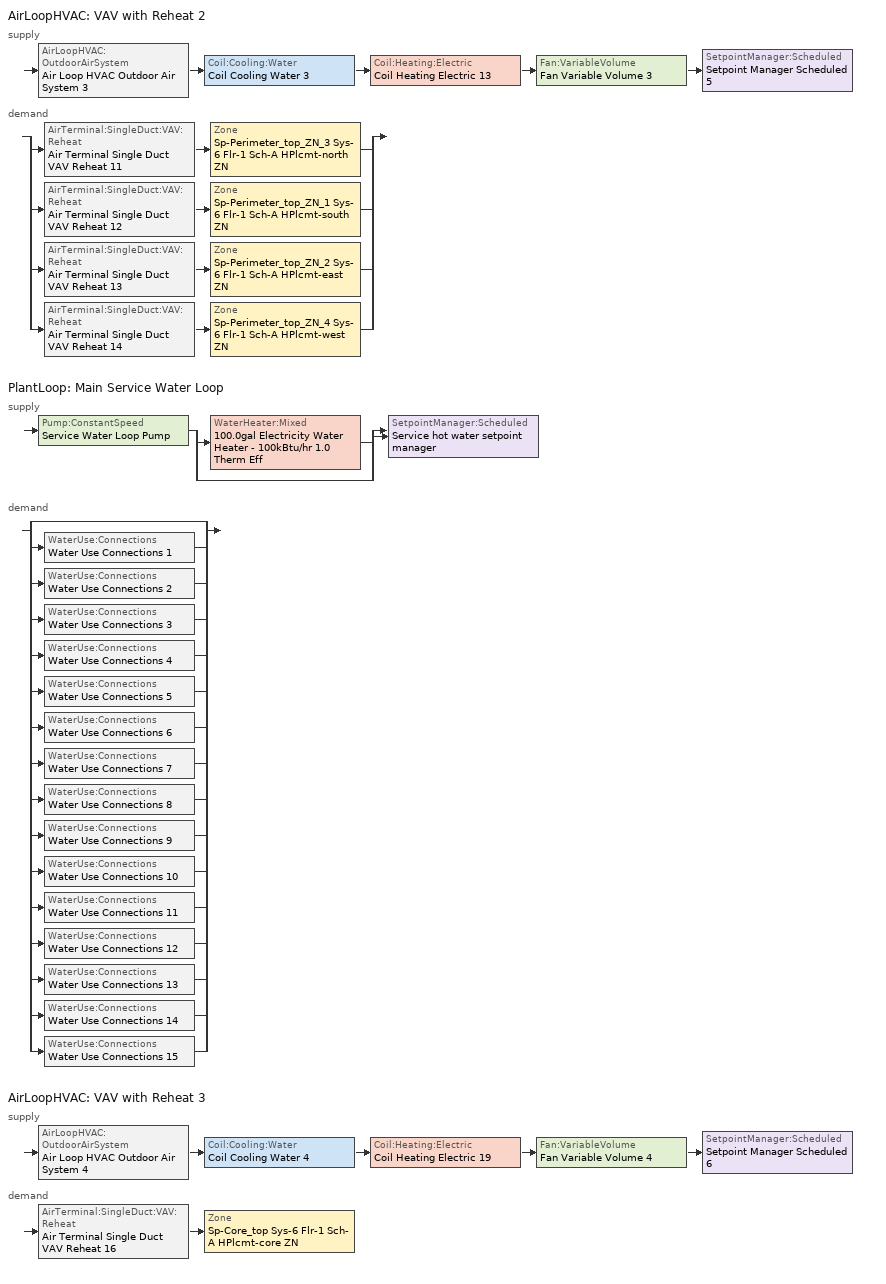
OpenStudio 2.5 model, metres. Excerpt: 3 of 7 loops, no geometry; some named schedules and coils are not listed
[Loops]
AirLoopHVAC 'VAV with Reheat 2'
 supply: AirLoopHVAC:OutdoorAirSystem 'Air Loop HVAC Outdoor Air System 3' > Coil:Cooling:Water 'Coil Cooling Water 3' > Coil:Heating:Electric 'Coil Heating Electric 13' > Fan:VariableVolume 'Fan Variable Volume 3' > SetpointManager:Scheduled 'Setpoint Manager Scheduled 5'
 demand: split
  | AirTerminal:SingleDuct:VAV:Reheat 'Air Terminal Single Duct VAV Reheat 11' > Zone 'Sp-Perimeter_top_ZN_3 Sys-6 Flr-1 Sch-A HPlcmt-north ZN'
  | AirTerminal:SingleDuct:VAV:Reheat 'Air Terminal Single Duct VAV Reheat 12' > Zone 'Sp-Perimeter_top_ZN_1 Sys-6 Flr-1 Sch-A HPlcmt-south ZN'
  | AirTerminal:SingleDuct:VAV:Reheat 'Air Terminal Single Duct VAV Reheat 13' > Zone 'Sp-Perimeter_top_ZN_2 Sys-6 Flr-1 Sch-A HPlcmt-east ZN'
  | AirTerminal:SingleDuct:VAV:Reheat 'Air Terminal Single Duct VAV Reheat 14' > Zone 'Sp-Perimeter_top_ZN_4 Sys-6 Flr-1 Sch-A HPlcmt-west ZN'
PlantLoop 'Main Service Water Loop'
 supply: Pump:ConstantSpeed 'Service Water Loop Pump' > split
  | WaterHeater:Mixed '100.0gal Electricity Water Heater - 100kBtu/hr 1.0 Therm Eff'
  | bypass
  join > SetpointManager:Scheduled 'Service hot water setpoint manager'
 demand: split
  | bypass
  | WaterUse:Connections 'Water Use Connections 1'
  | WaterUse:Connections 'Water Use Connections 2'
  | WaterUse:Connections 'Water Use Connections 3'
  | WaterUse:Connections 'Water Use Connections 4'
  | WaterUse:Connections 'Water Use Connections 5'
  | WaterUse:Connections 'Water Use Connections 6'
  | WaterUse:Connections 'Water Use Connections 7'
  | WaterUse:Connections 'Water Use Connections 8'
  | WaterUse:Connections 'Water Use Connections 9'
  | WaterUse:Connections 'Water Use Connections 10'
  | WaterUse:Connections 'Water Use Connections 11'
  | WaterUse:Connections 'Water Use Connections 12'
  | WaterUse:Connections 'Water Use Connections 13'
  | WaterUse:Connections 'Water Use Connections 14'
  | WaterUse:Connections 'Water Use Connections 15'
AirLoopHVAC 'VAV with Reheat 3'
 supply: AirLoopHVAC:OutdoorAirSystem 'Air Loop HVAC Outdoor Air System 4' > Coil:Cooling:Water 'Coil Cooling Water 4' > Coil:Heating:Electric 'Coil Heating Electric 19' > Fan:VariableVolume 'Fan Variable Volume 4' > SetpointManager:Scheduled 'Setpoint Manager Scheduled 6'
 demand: AirTerminal:SingleDuct:VAV:Reheat 'Air Terminal Single Duct VAV Reheat 16' > Zone 'Sp-Core_top Sys-6 Flr-1 Sch-A HPlcmt-core ZN'
[Sizing:Zone] Zone Cooling Design Supply Air Temperature Input Method=SupplyAirTemperature; Zone Cooling Design Supply Air Temperature {C}=13; Zone Cooling Design Supply Air Temperature Difference {deltaC}=11.11; Zone Heating Design Supply Air Temperature Input Method=SupplyAirTemperature; Zone Heating Design Supply Air Temperature {C}=43; Zone Heating Design Supply Air Temperature Difference {deltaC}=11.11; Zone Cooling Design Supply Air Humidity Ratio {kg-H2O/kg-air}=0.0085; Zone Heating Design Supply Air Humidity Ratio {kg-H2O/kg-air}=0.008; Zone Heating Sizing Factor=1.3; Zone Cooling Sizing Factor=1.1; Cooling Design Air Flow Method=DesignDay; Heating Design Air Flow Method=DesignDay; Account for Dedicated Outdoor Air System=No; Dedicated Outdoor Air System Control Strategy=NeutralSupplyAir; Dedicated Outdoor Air Low Setpoint Temperature for Design {C}=autosize; Dedicated Outdoor Air High Setpoint Temperature for Design {C}=autosize
Sp-Perimeter_top_ZN_3 Sys-6 Flr-1 Sch-A HPlcmt-north ZN; Sp-Perimeter_top_ZN_2 Sys-6 Flr-1 Sch-A HPlcmt-east ZN; Sp-Perimeter_top_ZN_4 Sys-6 Flr-1 Sch-A HPlcmt-west ZN; Sp-Perimeter_top_ZN_1 Sys-6 Flr-1 Sch-A HPlcmt-south ZN; Sp-Core_top Sys-6 Flr-1 Sch-A HPlcmt-core ZN
[Zone equipment]
Sp-Perimeter_top_ZN_3 Sys-6 Flr-1 Sch-A HPlcmt-north ZN: Air Terminal Single Duct VAV Reheat 11, Zone HVAC Baseboard Convective Electric 11
Sp-Perimeter_top_ZN_2 Sys-6 Flr-1 Sch-A HPlcmt-east ZN: Air Terminal Single Duct VAV Reheat 13, Zone HVAC Baseboard Convective Electric 13
Sp-Perimeter_top_ZN_4 Sys-6 Flr-1 Sch-A HPlcmt-west ZN: Air Terminal Single Duct VAV Reheat 14, Zone HVAC Baseboard Convective Electric 14
Sp-Perimeter_top_ZN_1 Sys-6 Flr-1 Sch-A HPlcmt-south ZN: Air Terminal Single Duct VAV Reheat 12, Zone HVAC Baseboard Convective Electric 12
Sp-Core_top Sys-6 Flr-1 Sch-A HPlcmt-core ZN: Zone HVAC Baseboard Convective Electric 15, Air Terminal Single Duct VAV Reheat 16
[PlantLoop]
Main Service Water Loop: Glycol Concentration=0; Maximum Loop Temperature {C}=60; Minimum Loop Temperature {C}=10; Plant Loop Volume {m3}=Autocalculate; Load Distribution Scheme=Optimal
[Sizing:Plant]
Main Service Water Loop: Loop Type=Heating; Design Loop Exit Temperature {C}=60; Loop Design Temperature Difference {deltaC}=5; Sizing Option=NonCoincident; Zone Timesteps in Averaging Window=1; Coincident Sizing Factor Mode=None
[Pump:ConstantSpeed]
Service Water Loop Pump: Rated Flow Rate {m3/s}=autosize; Rated Pump Head {Pa}=29891; Rated Power Consumption {W}=autosize; Motor Efficiency=0.7; Fraction of Motor Inefficiencies to Fluid Stream=0; Pump Control Type=Intermittent; Design Power Sizing Method=PowerPerFlowPerPressure; Design Electric Power per Unit Flow Rate {W/(m3/s)}=348701.1; Design Shaft Power per Unit Flow Rate per Unit Head {W-s/m3-Pa}=1.28205
[SetpointManager:Scheduled] Control Variable=Temperature
Name | Schedule
Setpoint Manager Scheduled 5; Setpoint Manager Scheduled 6 | Supply Air Temp 2
Service hot water setpoint manager | Service Water Loop Temp - 140F
[AirLoopHVAC] Design Supply Air Flow Rate {m3/s}=AutoSize
Name | Availability Schedule
VAV with Reheat 2 | VAV with Reheat 2 Occ Sch
VAV with Reheat 3 | VAV with Reheat 2 Occ Sch 1
[Sizing:System] Type of Load to Size On=Sensible; Design Outdoor Air Flow Rate {m3/s}=Autosize; Minimum System Air Flow Ratio=0.3; Preheat Design Temperature {C}=7; Preheat Design Humidity Ratio {kg-H2O/kg-Air}=0.008; Precool Design Temperature {C}=13; Precool Design Humidity Ratio {kg-H2O/kg-Air}=0.008; Central Cooling Design Supply Air Temperature {C}=13; Central Heating Design Supply Air Temperature {C}=13.1; Sizing Option=NonCoincident; 100% Outdoor Air in Cooling=No; 100% Outdoor Air in Heating=No; Central Cooling Design Supply Air Humidity Ratio {kg-H2O/kg-Air}=0.0085; Central Heating Design Supply Air Humidity Ratio {kg-H2O/kg-Air}=0.008; Cooling Design Air Flow Method=DesignDay; Cooling Design Air Flow Rate {m3/s}=0; Heating Design Air Flow Method=DesignDay; Heating Design Air Flow Rate {m3/s}=0; System Outdoor Air Method=ZoneSum; Zone Maximum Outdoor Air Fraction=1; Cooling Supply Air Flow Rate Per Floor Area {m3/s-m2}=0.00996765; Cooling Fraction of Autosized Cooling Supply Air Flow Rate=1; Cooling Supply Air Flow Rate Per Unit Cooling Capacity {m3/s-W}=3.94755e-05; Heating Supply Air Flow Rate Per Floor Area {m3/s-m2}=0.00996765; Heating Fraction of Autosized Heating Supply Air Flow Rate=1; Heating Fraction of Autosized Cooling Supply Air Flow Rate=1; Heating Supply Air Flow Rate Per Unit Heating Capacity {m3/s-W}=3.15882e-05; Cooling Design Capacity Method=CoolingDesignCapacity; Cooling Design Capacity {W}=autosize; Cooling Design Capacity Per Floor Area {W/m2}=234.7; Fraction of Autosized Cooling Design Capacity=1; Heating Design Capacity Method=HeatingDesignCapacity; Heating Design Capacity {W}=autosize; Heating Design Capacity Per Floor Area {W/m2}=157; Fraction of Autosized Heating Design Capacity=1; Central Cooling Capacity Control Method=OnOff
VAV with Reheat 2; VAV with Reheat 2; VAV with Reheat 3
[Fan:VariableVolume] Availability Schedule=Always On Discrete; Fan Efficiency=0.549965; Pressure Rise {Pa}=1458.33; Maximum Flow Rate {m3/s}=Autosize; Fan Power Minimum Flow Rate Input Method=Fraction; Fan Power Minimum Flow Fraction=0.5; Fan Power Minimum Air Flow Rate {m3/s}=0; Motor Efficiency=0.8461; Motor In Airstream Fraction=1; Fan Power Coefficient 1=-4.1457; Fan Power Coefficient 2=16.803; Fan Power Coefficient 3=-19.471; Fan Power Coefficient 4=7.8488; Fan Power Coefficient 5=0
Fan Variable Volume 3; Fan Variable Volume 4
[Coil:Heating:Electric] Availability Schedule=Always On Discrete
Coil Heating Electric 13; Coil Heating Electric 14; Coil Heating Electric 15; Coil Heating Electric 16; Coil Heating Electric 17; Coil Heating Electric 19; Coil Heating Electric 20
[Controller:OutdoorAir] Minimum Outdoor Air Flow Rate {m3/s}=0; Maximum Outdoor Air Flow Rate {m3/s}=Autosize; Economizer Control Type=DifferentialEnthalpy; Economizer Control Action Type=ModulateFlow; Lockout Type=NoLockout; Minimum Limit Type=FixedMinimum; Minimum Outdoor Air Schedule=VAV with Reheat 2 Occ Sch; High Humidity Control=No; Heat Recovery Bypass Control Type=BypassWhenWithinEconomizerLimits
Name | Controller Mechanical Ventilation
Controller Outdoor Air 3 | Controller Mechanical Ventilation 3
Controller Outdoor Air 4 | Controller Mechanical Ventilation 4
[Controller:MechanicalVentilation] Availability Schedule=Always On Discrete; System Outdoor Air Method=ZoneSum
Controller Mechanical Ventilation 3; Controller Mechanical Ventilation 4
[AirLoopHVAC:OutdoorAirSystem]
Name | Controller
Air Loop HVAC Outdoor Air System 3 | Controller Outdoor Air 3
Air Loop HVAC Outdoor Air System 4 | Controller Outdoor Air 4
[AirTerminal:SingleDuct:VAV:Reheat] Availability Schedule=Always On Discrete; Maximum Air Flow Rate {m3/s}=AutoSize; Zone Minimum Air Flow Input Method=Constant; Constant Minimum Air Flow Fraction=0.3; Maximum Hot Water or Steam Flow Rate {m3/s}=AutoSize; Minimum Hot Water or Steam Flow Rate {m3/s}=0; Convergence Tolerance=0.001; Damper Heating Action=Normal; Maximum Flow per Zone Floor Area During Reheat {m3/s-m2}=AutoSize; Maximum Flow Fraction During Reheat=AutoSize; Maximum Reheat Air Temperature {C}=43; Control For Outdoor Air=No
Name | Fixed Minimum Air Flow Rate {m3/s} | Reheat Coil
Air Terminal Single Duct VAV Reheat 11 | 0.414676 | Coil Heating Electric 14
Air Terminal Single Duct VAV Reheat 12 | 0.414676 | Coil Heating Electric 15
Air Terminal Single Duct VAV Reheat 13 | 0.262524 | Coil Heating Electric 16
Air Terminal Single Duct VAV Reheat 14 | 0.262507 | Coil Heating Electric 17
Air Terminal Single Duct VAV Reheat 16 | 0.414676 | Coil Heating Electric 20
[ZoneHVAC:Baseboard:Convective:Electric] Availability Schedule=Always On Discrete; Nominal Capacity {W}=autosize; Efficiency=1
Zone HVAC Baseboard Convective Electric 11; Zone HVAC Baseboard Convective Electric 12; Zone HVAC Baseboard Convective Electric 13; Zone HVAC Baseboard Convective Electric 14; Zone HVAC Baseboard Convective Electric 15
[WaterHeater:Mixed]
100.0gal Electricity Water Heater - 100kBtu/hr 1.0 Therm Eff: Tank Volume {m3}=0.378541; Setpoint Temperature Schedule=Service Water Loop Temp - 140F; Deadband Temperature Difference {deltaC}=2; Maximum Temperature Limit {C}=82.2222; Heater Control Type=Cycle; Heater Maximum Capacity {W}=29307.1; Heater Fuel Type=Electricity; Heater Thermal Efficiency=1; Off Cycle Parasitic Fuel Consumption Rate {W}=1276.95; Off Cycle Parasitic Fuel Type=Electricity; Off Cycle Parasitic Heat Fraction to Tank=0.8; On Cycle Parasitic Fuel Consumption Rate {W}=1276.95; On Cycle Parasitic Fuel Type=Electricity; On Cycle Parasitic Heat Fraction to Tank=0; Ambient Temperature Indicator=Schedule; Ambient Temperature Schedule=Water Heater Ambient Temp Schedule - 70F; Off Cycle Loss Coefficient to Ambient Temperature {W/K}=2.78836; On Cycle Loss Coefficient to Ambient Temperature {W/K}=2.78836; Use Side Effectiveness=1; Source Side Effectiveness=1; Use Side Design Flow Rate {m3/s}=autosize; Source Side Design Flow Rate {m3/s}=autosize; Indirect Water Heating Recovery Time {hr}=1.5; Source Side Flow Control Mode=IndirectHeatPrimarySetpoint
[WaterUse:Connections]
Name | Water Use Equipment Name 1
Water Use Connections 1 | Core_bottom Service Water Use 0.38gal/min
Water Use Connections 2 | Core_mid Service Water Use 0.38gal/min
Water Use Connections 3 | Core_top Service Water Use 0.38gal/min
Water Use Connections 4 | Perimeter_bot_zn_1 Service Water Use 0.08gal/min
Water Use Connections 5 | Perimeter_bot_zn_2 Service Water Use 0.05gal/min
Water Use Connections 6 | Perimeter_bot_zn_3 Service Water Use 0.08gal/min
Water Use Connections 7 | Perimeter_bot_zn_4 Service Water Use 0.05gal/min
Water Use Connections 8 | Perimeter_mid_zn_1 Service Water Use 0.08gal/min
Water Use Connections 9 | Perimeter_mid_zn_2 Service Water Use 0.05gal/min
Water Use Connections 10 | Perimeter_mid_zn_3 Service Water Use 0.08gal/min
Water Use Connections 11 | Perimeter_mid_zn_4 Service Water Use 0.05gal/min
Water Use Connections 12 | Perimeter_top_zn_1 Service Water Use 0.08gal/min
Water Use Connections 13 | Perimeter_top_zn_2 Service Water Use 0.05gal/min
Water Use Connections 14 | Perimeter_top_zn_3 Service Water Use 0.08gal/min
Water Use Connections 15 | Perimeter_top_zn_4 Service Water Use 0.05gal/min
[WaterUse:Equipment:Definition]
Name | Peak Flow Rate {m3/s} | Target Temperature Schedule | Sensible Fraction Schedule | Latent Fraction Schedule
Core_bottom Service Water Use Def 0.38gal/min | 2.38083e-05 | Schedule Ruleset 5 | Schedule Ruleset 3 | Schedule Ruleset 4
Core_mid Service Water Use Def 0.38gal/min | 2.38083e-05 | Schedule Ruleset 8 | Schedule Ruleset 6 | Schedule Ruleset 7
Core_top Service Water Use Def 0.38gal/min | 2.38083e-05 | Schedule Ruleset 11 | Schedule Ruleset 9 | Schedule Ruleset 10
Perimeter_bot_zn_1 Service Water Use Def 0.08gal/min | 5.01899e-06 | Schedule Ruleset 14 | Schedule Ruleset 12 | Schedule Ruleset 13
Perimeter_bot_zn_2 Service Water Use Def 0.05gal/min | 3.17744e-06 | Schedule Ruleset 17 | Schedule Ruleset 15 | Schedule Ruleset 16
Perimeter_bot_zn_3 Service Water Use Def 0.08gal/min | 5.01899e-06 | Schedule Ruleset 20 | Schedule Ruleset 18 | Schedule Ruleset 19
Perimeter_bot_zn_4 Service Water Use Def 0.05gal/min | 3.17723e-06 | Schedule Ruleset 23 | Schedule Ruleset 21 | Schedule Ruleset 22
Perimeter_mid_zn_1 Service Water Use Def 0.08gal/min | 5.01899e-06 | Schedule Ruleset 26 | Schedule Ruleset 24 | Schedule Ruleset 25
Perimeter_mid_zn_2 Service Water Use Def 0.05gal/min | 3.17744e-06 | Schedule Ruleset 29 | Schedule Ruleset 27 | Schedule Ruleset 28
Perimeter_mid_zn_3 Service Water Use Def 0.08gal/min | 5.01899e-06 | Schedule Ruleset 32 | Schedule Ruleset 30 | Schedule Ruleset 31
Perimeter_mid_zn_4 Service Water Use Def 0.05gal/min | 3.17723e-06 | Schedule Ruleset 35 | Schedule Ruleset 33 | Schedule Ruleset 34
Perimeter_top_zn_1 Service Water Use Def 0.08gal/min | 5.01899e-06 | Schedule Ruleset 38 | Schedule Ruleset 36 | Schedule Ruleset 37
Perimeter_top_zn_2 Service Water Use Def 0.05gal/min | 3.17744e-06 | Schedule Ruleset 41 | Schedule Ruleset 39 | Schedule Ruleset 40
Perimeter_top_zn_3 Service Water Use Def 0.08gal/min | 5.01899e-06 | Schedule Ruleset 44 | Schedule Ruleset 42 | Schedule Ruleset 43
Perimeter_top_zn_4 Service Water Use Def 0.05gal/min | 3.17723e-06 | Schedule Ruleset 47 | Schedule Ruleset 45 | Schedule Ruleset 46
[WaterUse:Equipment] Flow Rate Fraction Schedule=NECB-A-Service Water Heating
Name | Water Use Equipment Definition | Space
Core_bottom Service Water Use 0.38gal/min | Core_bottom Service Water Use Def 0.38gal/min | Core_bottom
Core_mid Service Water Use 0.38gal/min | Core_mid Service Water Use Def 0.38gal/min | Core_mid
Core_top Service Water Use 0.38gal/min | Core_top Service Water Use Def 0.38gal/min | Core_top
Perimeter_bot_zn_1 Service Water Use 0.08gal/min | Perimeter_bot_zn_1 Service Water Use Def 0.08gal/min | Perimeter_bot_ZN_1
Perimeter_bot_zn_2 Service Water Use 0.05gal/min | Perimeter_bot_zn_2 Service Water Use Def 0.05gal/min | Perimeter_bot_ZN_2
Perimeter_bot_zn_3 Service Water Use 0.08gal/min | Perimeter_bot_zn_3 Service Water Use Def 0.08gal/min | Perimeter_bot_ZN_3
Perimeter_bot_zn_4 Service Water Use 0.05gal/min | Perimeter_bot_zn_4 Service Water Use Def 0.05gal/min | Perimeter_bot_ZN_4
Perimeter_mid_zn_1 Service Water Use 0.08gal/min | Perimeter_mid_zn_1 Service Water Use Def 0.08gal/min | Perimeter_mid_ZN_1
Perimeter_mid_zn_2 Service Water Use 0.05gal/min | Perimeter_mid_zn_2 Service Water Use Def 0.05gal/min | Perimeter_mid_ZN_2
Perimeter_mid_zn_3 Service Water Use 0.08gal/min | Perimeter_mid_zn_3 Service Water Use Def 0.08gal/min | Perimeter_mid_ZN_3
Perimeter_mid_zn_4 Service Water Use 0.05gal/min | Perimeter_mid_zn_4 Service Water Use Def 0.05gal/min | Perimeter_mid_ZN_4
Perimeter_top_zn_1 Service Water Use 0.08gal/min | Perimeter_top_zn_1 Service Water Use Def 0.08gal/min | Perimeter_top_ZN_1
Perimeter_top_zn_2 Service Water Use 0.05gal/min | Perimeter_top_zn_2 Service Water Use Def 0.05gal/min | Perimeter_top_ZN_2
Perimeter_top_zn_3 Service Water Use 0.08gal/min | Perimeter_top_zn_3 Service Water Use Def 0.08gal/min | Perimeter_top_ZN_3
Perimeter_top_zn_4 Service Water Use 0.05gal/min | Perimeter_top_zn_4 Service Water Use Def 0.05gal/min | Perimeter_top_ZN_4
[Schedule:Ruleset]
Supply Air Temp 2: Default Day Schedule=Supply Air Temp Default 2
Service Water Loop Temp - 140F: Default Day Schedule=Service Water Loop Temp - 140F Default
Water Heater Ambient Temp Schedule - 70F: Default Day Schedule=Water Heater Ambient Temp Schedule - 70F Default
Schedule Ruleset 3: Default Day Schedule=Schedule Day 7
Schedule Ruleset 4: Default Day Schedule=Schedule Day 8
Schedule Ruleset 5: Default Day Schedule=Schedule Day 9
NECB-A-Service Water Heating: Default Day Schedule=NECB-A-Service Water Heating Default
Schedule Ruleset 6: Default Day Schedule=Schedule Day 10
Schedule Ruleset 7: Default Day Schedule=Schedule Day 11
Schedule Ruleset 8: Default Day Schedule=Schedule Day 12
Schedule Ruleset 9: Default Day Schedule=Schedule Day 13
Schedule Ruleset 10: Default Day Schedule=Schedule Day 14
Schedule Ruleset 11: Default Day Schedule=Schedule Day 15
Schedule Ruleset 12: Default Day Schedule=Schedule Day 16
Schedule Ruleset 13: Default Day Schedule=Schedule Day 17
Schedule Ruleset 14: Default Day Schedule=Schedule Day 18
Schedule Ruleset 15: Default Day Schedule=Schedule Day 19
Schedule Ruleset 16: Default Day Schedule=Schedule Day 20
Schedule Ruleset 17: Default Day Schedule=Schedule Day 21
Schedule Ruleset 18: Default Day Schedule=Schedule Day 22
Schedule Ruleset 19: Default Day Schedule=Schedule Day 23
Schedule Ruleset 20: Default Day Schedule=Schedule Day 24
Schedule Ruleset 21: Default Day Schedule=Schedule Day 25
Schedule Ruleset 22: Default Day Schedule=Schedule Day 26
Schedule Ruleset 23: Default Day Schedule=Schedule Day 27
Schedule Ruleset 24: Default Day Schedule=Schedule Day 28
Schedule Ruleset 25: Default Day Schedule=Schedule Day 29
Schedule Ruleset 26: Default Day Schedule=Schedule Day 30
Schedule Ruleset 27: Default Day Schedule=Schedule Day 31
Schedule Ruleset 28: Default Day Schedule=Schedule Day 32
Schedule Ruleset 29: Default Day Schedule=Schedule Day 33
Schedule Ruleset 30: Default Day Schedule=Schedule Day 34
Schedule Ruleset 31: Default Day Schedule=Schedule Day 35
Schedule Ruleset 32: Default Day Schedule=Schedule Day 36
Schedule Ruleset 33: Default Day Schedule=Schedule Day 37
Schedule Ruleset 34: Default Day Schedule=Schedule Day 38
Schedule Ruleset 35: Default Day Schedule=Schedule Day 39
Schedule Ruleset 36: Default Day Schedule=Schedule Day 40
Schedule Ruleset 37: Default Day Schedule=Schedule Day 41
Schedule Ruleset 38: Default Day Schedule=Schedule Day 42
Schedule Ruleset 39: Default Day Schedule=Schedule Day 43
Schedule Ruleset 40: Default Day Schedule=Schedule Day 44
Schedule Ruleset 41: Default Day Schedule=Schedule Day 45
Schedule Ruleset 42: Default Day Schedule=Schedule Day 46
Schedule Ruleset 43: Default Day Schedule=Schedule Day 47
Schedule Ruleset 44: Default Day Schedule=Schedule Day 48
Schedule Ruleset 45: Default Day Schedule=Schedule Day 49
Schedule Ruleset 46: Default Day Schedule=Schedule Day 50
Schedule Ruleset 47: Default Day Schedule=Schedule Day 51
VAV with Reheat 2 Occ Sch: Default Day Schedule=VAV with Reheat 2 Occ Sch Default; Summer Design Day Schedule=VAV with Reheat 2 Occ Sch Summer Design Day; Winter Design Day Schedule=VAV with Reheat 2 Occ Sch Winter Design Day
VAV with Reheat 2 Occ Sch 1: Default Day Schedule=VAV with Reheat 2 Occ Sch Default 1; Summer Design Day Schedule=VAV with Reheat 2 Occ Sch Summer Design Day 1; Winter Design Day Schedule=VAV with Reheat 2 Occ Sch Winter Design Day 1
[Schedule:Day]
Supply Air Temp Default 2: 24, 0, 13
Service Water Loop Temp - 140F Default; Schedule Day 9: 24, 0, 60
Water Heater Ambient Temp Schedule - 70F Default: 24, 0, 21.1111
NECB-A-Service Water Heating Default: 7, 0, 0.05, 8, 0, 0.1, 10, 0, 0.5, 16, 0, 0.9, 17, 0, 0.7, 18, 0, 0.5, 19, 0, 0.3, 22, 0, 0.2, 24, 0, 0.05
VAV with Reheat 2 Occ Sch Default; VAV with Reheat 2 Occ Sch Winter Design Day; VAV with Reheat 2 Occ Sch Summer Design Day; VAV with Reheat 2 Occ Sch Default 1; VAV with Reheat 2 Occ Sch Summer Design Day 1; VAV with Reheat 2 Occ Sch Winter Design Day 1: 24, 0, 1
VAV with Reheat 2 Occ Sch Monday; VAV with Reheat 2 Occ Sch Tuesday; VAV with Reheat 2 Occ Sch Wednesday; VAV with Reheat 2 Occ Sch Thursday; VAV with Reheat 2 Occ Sch Friday; VAV with Reheat 2 Occ Sch Friday 1; VAV with Reheat 2 Occ Sch Thursday 1; VAV with Reheat 2 Occ Sch Wednesday 1; VAV with Reheat 2 Occ Sch Tuesday 1; VAV with Reheat 2 Occ Sch Monday 1: 8, 0, 0, 19, 0, 1, 24, 0, 0
VAV with Reheat 2 Occ Sch Saturday; VAV with Reheat 2 Occ Sch Sunday; VAV with Reheat 2 Occ Sch Sunday 1; VAV with Reheat 2 Occ Sch Saturday 1: 24, 0, 0
[Schedule:Rule] Date Specification Type=DateRange; Start Month=1; Start Day=1; End Month=12
Name | Schedule Ruleset | Rule Order | Day Schedule | Apply Monday | Apply Tuesday | Apply Wednesday | Apply Thursday | Apply Friday | End Day | Apply Saturday | Apply Sunday
Schedule Rule 17 | NECB-A-Service Water Heating | 2 | NECB-A-Service Water Heating Default|Wkdy Day | Yes | Yes | Yes | Yes | Yes | 31
Schedule Rule 18 | NECB-A-Service Water Heating | 1 | NECB-A-Service Water Heating Sat Day |  |  |  |  |  | 31 | Yes
Schedule Rule 19 | NECB-A-Service Water Heating | 0 | NECB-A-Service Water Heating Sun|Hol Day |  |  |  |  |  | 31 |  | Yes
VAV with Reheat 2 Occ Sch Monday Rule | VAV with Reheat 2 Occ Sch | 6 | VAV with Reheat 2 Occ Sch Monday | Yes |  |  |  |  | 25
VAV with Reheat 2 Occ Sch Tuesday Rule | VAV with Reheat 2 Occ Sch | 5 | VAV with Reheat 2 Occ Sch Tuesday |  | Yes |  |  |  | 26
VAV with Reheat 2 Occ Sch Wednesday Rule | VAV with Reheat 2 Occ Sch | 4 | VAV with Reheat 2 Occ Sch Wednesday |  |  | Yes |  |  | 27
VAV with Reheat 2 Occ Sch Thursday Rule | VAV with Reheat 2 Occ Sch | 3 | VAV with Reheat 2 Occ Sch Thursday |  |  |  | Yes |  | 28
VAV with Reheat 2 Occ Sch Friday Rule | VAV with Reheat 2 Occ Sch | 2 | VAV with Reheat 2 Occ Sch Friday |  |  |  |  | Yes | 29
VAV with Reheat 2 Occ Sch Saturday Rule | VAV with Reheat 2 Occ Sch | 1 | VAV with Reheat 2 Occ Sch Saturday |  |  |  |  |  | 30 | Yes
VAV with Reheat 2 Occ Sch Sunday Rule | VAV with Reheat 2 Occ Sch | 0 | VAV with Reheat 2 Occ Sch Sunday |  |  |  |  |  | 31 |  | Yes
VAV with Reheat 2 Occ Sch Sunday Rule 1 | VAV with Reheat 2 Occ Sch 1 | 0 | VAV with Reheat 2 Occ Sch Sunday 1 |  |  |  |  |  | 31 |  | Yes
VAV with Reheat 2 Occ Sch Saturday Rule 1 | VAV with Reheat 2 Occ Sch 1 | 1 | VAV with Reheat 2 Occ Sch Saturday 1 |  |  |  |  |  | 30 | Yes
VAV with Reheat 2 Occ Sch Friday Rule 1 | VAV with Reheat 2 Occ Sch 1 | 2 | VAV with Reheat 2 Occ Sch Friday 1 |  |  |  |  | Yes | 29
VAV with Reheat 2 Occ Sch Thursday Rule 1 | VAV with Reheat 2 Occ Sch 1 | 3 | VAV with Reheat 2 Occ Sch Thursday 1 |  |  |  | Yes |  | 28
VAV with Reheat 2 Occ Sch Wednesday Rule 1 | VAV with Reheat 2 Occ Sch 1 | 4 | VAV with Reheat 2 Occ Sch Wednesday 1 |  |  | Yes |  |  | 27
VAV with Reheat 2 Occ Sch Tuesday Rule 1 | VAV with Reheat 2 Occ Sch 1 | 5 | VAV with Reheat 2 Occ Sch Tuesday 1 |  | Yes |  |  |  | 26
VAV with Reheat 2 Occ Sch Monday Rule 1 | VAV with Reheat 2 Occ Sch 1 | 6 | VAV with Reheat 2 Occ Sch Monday 1 | Yes |  |  |  |  | 25
[Schedule:Constant]
Always On Discrete: Value=1
